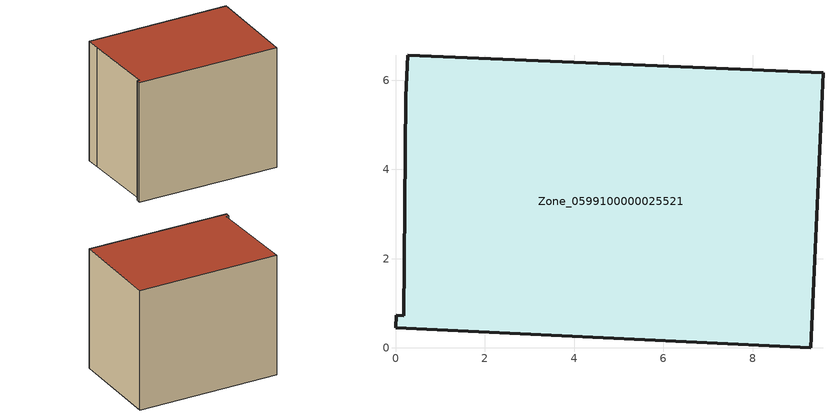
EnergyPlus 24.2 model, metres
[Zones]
Zone_0599100000025521
 floor ground (C_G): 0.19,0.72 0.23,5.62 0.27,6.56 9.58,6.17 9.31,0 0,0.45 0.01,0.73 z1.28
 wall outside (C_F): 9.58,6.17 0.27,6.56 0.23,5.62 0.19,0.72 0.01,0.73 0,0.45 9.31,0 9.58,6.17 z1.28:9.28
 roof outside (C_R): 0.23,5.62 0.19,0.72 0.01,0.73 0,0.45 9.31,0 9.58,6.17 0.27,6.56 z9.28
[BUILDING]
Pand.0599100000025521: North Axis=0; Terrain=City; Loads Convergence Tolerance Value=0.04; Temperature Convergence Tolerance Value=0.4; Solar Distribution=FullExterior; Maximum Number of Warmup Days=25; Minimum Number of Warmup Days=1
[Site:Location]
Rotterdam.The.Hague.AP_ZH_NLD Design_Conditions: Latitude=51.96; Longitude=4.45; Time Zone=1; Elevation=-4.5
[SITE:GROUNDTEMPERATURE:BUILDINGSURFACE]
18, 18, 18, 18, 18, 18, 18, 18, 18, 18, 18, 18
[MATERIAL] Thermal Absorptance=0.9; Solar Absorptance=0.7; Visible Absorptance=0.7
Name | Roughness | Thickness | Conductivity | Density | Specific Heat
G.TC.1965-1974 | MediumSmooth | 0.15 | 0.882353 | 540 | 1210
F.TC.1965-1974 | Rough | 0.3 | 0.697674 | 1920 | 840
R.TC.1965-1974 | MediumRough | 0.2 | 0.232558 | 1500 | 1000
[CONSTRUCTION]
C_G: G.TC.1965-1974
C_F: F.TC.1965-1974
C_R: R.TC.1965-1974
[ZONE]
Zone_0599100000025521: Type=1; Multiplier=1; Ceiling Height=Autocalculate; Volume=Autocalculate; Floor Area=autocalculate; Part of Total Floor Area=Yes
[ZONEINFILTRATION:DESIGNFLOWRATE]
Infil_Zone_0599100000025521: Zone or ZoneList or Space or SpaceList=Zone_0599100000025521; Schedule=AlwaysOn; Design Flow Rate Calculation Method=Flow/Area; Flow Rate per Floor Area=0.003; Constant Term Coefficient=1; Temperature Term Coefficient=0; Velocity Term Coefficient=0; Velocity Squared Term Coefficient=0
[HVACTEMPLATE:ZONE:IDEALLOADSAIRSYSTEM]
Zone_0599100000025521: Maximum Heating Supply Air Temperature=50; Minimum Cooling Supply Air Temperature=13; Maximum Heating Supply Air Humidity Ratio=0.0156; Minimum Cooling Supply Air Humidity Ratio=0.0077; Heating Limit=NoLimit; Cooling Limit=NoLimit; Dehumidification Control Type=ConstantSensibleHeatRatio; Cooling Sensible Heat Ratio=0.7; Dehumidification Setpoint=60; Humidification Control Type=None; Humidification Setpoint=30; Outdoor Air Method=None; Outdoor Air Flow Rate per Person=0.00944; Outdoor Air Flow Rate per Zone Floor Area=0; Outdoor Air Flow Rate per Zone=0; Demand Controlled Ventilation Type=None; Outdoor Air Economizer Type=NoEconomizer; Heat Recovery Type=None; Sensible Heat Recovery Effectiveness=0.7; Latent Heat Recovery Effectiveness=0.65
[ZONECONTROL:THERMOSTAT]
ThermostatControl_Zone_0599100000025521: Zone or ZoneList=Zone_0599100000025521; Control Type Schedule=DualSetpointControlType; Control 1=Thermostat_Zone_0599100000025521; Temperature Difference Between Cutout And Setpoint=0
[THERMOSTATSETPOINT:DUALSETPOINT]
Thermostat_Zone_0599100000025521: Heating Setpoint Temperature Schedule=HeatingSetpoint_Zone_0599100000025521; Cooling Setpoint Temperature Schedule=CoolingSetpoint_Zone_0599100000025521
[SCHEDULE:COMPACT]
HeatingSetpoint_Zone_0599100000025521: Through: 12/31, For: AllDays, Until: 24:00, 21
CoolingSetpoint_Zone_0599100000025521: Through: 12/31, For: AllDays, Until: 24:00, 24
DualSetpointControlType: Through: 12/31, For: AllDays, Until: 24:00, 4
AlwaysOn: Through: 12/31, For: AllDays, Until: 24:00, 1
